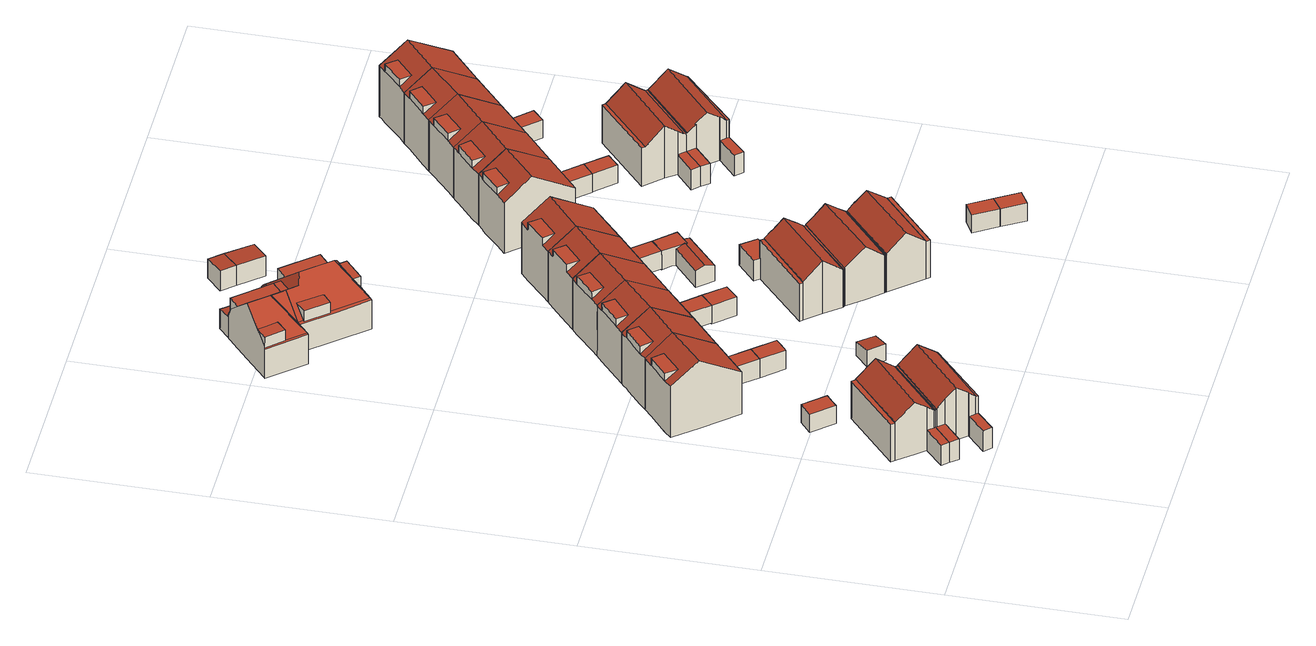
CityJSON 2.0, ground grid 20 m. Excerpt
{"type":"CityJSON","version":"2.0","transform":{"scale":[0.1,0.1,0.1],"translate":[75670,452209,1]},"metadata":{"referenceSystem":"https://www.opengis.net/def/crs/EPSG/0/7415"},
"CityObjects":{
"building1":{"type":"Building","attributes":{"Volume":283.79,"Dakoppervlakte":60.68,"Muuroppervlakte":169.81,"Vloeroppervlakte":49.16,"hoogte_Z_max_in_m_NAP":8.33,"GEB_DOEL":"woonfunctie","dateOfConstruction":"1981-01-01","measuredHeight":7.04},"geometry":[{"type":"Solid","lod":"2","boundaries":[[[[0,1,2,3,4,5,6,7,8,9,10,11]],[[12,13,14,15]],[[12,15,16,17,18]],[[19,20,21,22,23]],[[24,25,26,27]],[[28,29,30,31]],[[11,10,28,13,12]],[[16,15,14,31,7,6,5]],[[5,19,16]],[[0,11,12,18,27]],[[19,5,4,20]],[[21,3,2,22]],[[26,25,22,2,1]],[[0,27,26,1]],[[23,22,25,24]],[[19,23,24,17,16]],[[18,17,24,27]],[[9,29,28,10]],[[9,8,30,29]],[[7,31,30,8]],[[31,14,13,28]],[[20,4,3,21]]]],"semantics":{"surfaces":[{"type":"GroundSurface"},{"type":"RoofSurface"},{"type":"WallSurface"}],"values":[[0,1,1,1,1,1,2,2,2,2,2,2,2,2,2,2,2,2,2,2,2,2]]}}]},
"building2":{"type":"Building","attributes":{"Volume":289.94,"Dakoppervlakte":63.75,"Muuroppervlakte":185.75,"Vloeroppervlakte":52.31,"hoogte_Z_max_in_m_NAP":8.33,"GEB_DOEL":"woonfunctie","dateOfConstruction":"1981-01-01","measuredHeight":7.03},"geometry":[{"type":"Solid","lod":"2","boundaries":[[[[32,33,34,35,36,3,2,1,37,38,39,40,41,42,43]],[[44,45,46,47,48,49]],[[50,51,52,45,44]],[[53,54,55,56,57]],[[58,59,60,61]],[[62,63,64,22,21]],[[65,66,26,25]],[[45,34,33,46]],[[33,32,56,47,46]],[[50,44,49,58,39,38,37,66]],[[35,52,63]],[[34,45,52,35]],[[56,32,43,57]],[[43,42,53,57]],[[54,53,42,41]],[[58,61,40,39]],[[60,59,55,54]],[[48,47,56,55,59]],[[48,59,58,49]],[[22,2,3,21]],[[3,36,62,21]],[[63,62,36,35]],[[66,37,1,26]],[[2,22,25,26,1]],[[25,22,64,65]],[[50,66,65,51]],[[51,65,64,63,52]],[[61,60,54,41,40]]]],"semantics":{"surfaces":[{"type":"GroundSurface"},{"type":"RoofSurface"},{"type":"WallSurface"}],"values":[[0,1,1,1,1,1,1,2,2,2,2,2,2,2,2,2,2,2,2,2,2,2,2,2,2,2,2,2]]}}]},
"building3":{"type":"Building","attributes":{"Volume":15.28,"Dakoppervlakte":6.27,"Muuroppervlakte":25.1,"Vloeroppervlakte":6.27,"hoogte_Z_max_in_m_NAP":3.73,"GEB_DOEL":"onbekend","dateOfConstruction":"1981-01-01","measuredHeight":2.44},"geometry":[{"type":"Solid","lod":"2","boundaries":[[[[67,68,69,70,71]],[[72,73,74,75,76]],[[71,70,72,76]],[[72,70,69,68,74,73]],[[67,75,74,68]],[[67,71,76,75]]]],"semantics":{"surfaces":[{"type":"GroundSurface"},{"type":"RoofSurface"},{"type":"WallSurface"}],"values":[[0,1,2,2,2,2]]}}]},
"building4":{"type":"Building","attributes":{"Volume":373.21,"Dakoppervlakte":57.78,"Muuroppervlakte":205.6,"Vloeroppervlakte":49.18,"hoogte_Z_max_in_m_NAP":10.22,"GEB_DOEL":"woonfunctie","dateOfConstruction":"1981-01-01","measuredHeight":9.02},"geometry":[{"type":"Solid","lod":"2","boundaries":[[[[77,78,79,80,81,82,83,84]],[[85,86,87,88]],[[88,87,89,90,91,92,93,94]],[[91,95,96,92]],[[90,79,78,77,95,91]],[[96,95,77,84]],[[96,84,83,92]],[[79,90,89,94,93,82,81,80]],[[89,87,86]],[[88,94,85]],[[89,86,85,94]],[[83,82,93,92]]]],"semantics":{"surfaces":[{"type":"GroundSurface"},{"type":"RoofSurface"},{"type":"WallSurface"}],"values":[[0,1,1,1,2,2,2,2,2,2,2,2]]}}]},
"building5":{"type":"Building","attributes":{"Volume":333.68,"Dakoppervlakte":51.8,"Muuroppervlakte":197.35,"Vloeroppervlakte":44.17,"hoogte_Z_max_in_m_NAP":10.22,"GEB_DOEL":"woonfunctie","dateOfConstruction":"1981-01-01","measuredHeight":8.98},"geometry":[{"type":"Solid","lod":"2","boundaries":[[[[97,98,99,100,101,102,103,84,83,82]],[[104,105,106,107,108]],[[109,110,111,106,105,112,93,92,113]],[[92,96,114,113]],[[111,110,109,101,100,99,98,97,82,93,112,115]],[[114,96,84,103]],[[92,93,82,83,84,96]],[[102,101,109,113,114,103]],[[104,112,105]],[[107,106,111]],[[112,104,108,107,111,115]]]],"semantics":{"surfaces":[{"type":"GroundSurface"},{"type":"RoofSurface"},{"type":"WallSurface"}],"values":[[0,1,1,1,2,2,2,2,2,2,2]]}}]},
"building6":{"type":"Building","attributes":{"Volume":15.48,"Dakoppervlakte":6.18,"Muuroppervlakte":25.56,"Vloeroppervlakte":6.18,"hoogte_Z_max_in_m_NAP":3.73,"GEB_DOEL":"onbekend","dateOfConstruction":"1981-01-01","measuredHeight":2.51},"geometry":[{"type":"Solid","lod":"2","boundaries":[[[[116,117,118,119,120]],[[121,122,123,124,125]],[[120,123,122,116]],[[117,121,125,118]],[[117,116,122,121]],[[123,120,119,118,125,124]]]],"semantics":{"surfaces":[{"type":"GroundSurface"},{"type":"RoofSurface"},{"type":"WallSurface"}],"values":[[0,1,2,2,2,2]]}}]},
"building7":{"type":"Building","attributes":{"Volume":15.48,"Dakoppervlakte":6.18,"Muuroppervlakte":25.56,"Vloeroppervlakte":6.18,"hoogte_Z_max_in_m_NAP":3.73,"GEB_DOEL":"onbekend","dateOfConstruction":"1981-01-01","measuredHeight":2.51},"geometry":[{"type":"Solid","lod":"2","boundaries":[[[[126,117,116,127,128]],[[129,122,121,130,131]],[[117,126,130,121]],[[122,129,127,116]],[[116,117,121,122]],[[130,126,128,127,129,131]]]],"semantics":{"surfaces":[{"type":"GroundSurface"},{"type":"RoofSurface"},{"type":"WallSurface"}],"values":[[0,1,2,2,2,2]]}}]},
"building8":{"type":"Building","attributes":{"Volume":10.46,"Dakoppervlakte":5.34,"Muuroppervlakte":18.23,"Vloeroppervlakte":5.27,"hoogte_Z_max_in_m_NAP":3.47,"GEB_DOEL":"onbekend","dateOfConstruction":"1981-01-01","measuredHeight":2.16},"geometry":[{"type":"Solid","lod":"2","boundaries":[[[[132,133,134,135,136]],[[137,138,139,140,141]],[[139,138,137,136,135,134]],[[134,133,140,139]],[[132,141,140,133]],[[141,132,136,137]]]],"semantics":{"surfaces":[{"type":"GroundSurface"},{"type":"RoofSurface"},{"type":"WallSurface"}],"values":[[0,1,2,2,2,2]]}}]},
"building9":{"type":"Building","attributes":{"Volume":358.94,"Dakoppervlakte":55.72,"Muuroppervlakte":202.37,"Vloeroppervlakte":47.46,"hoogte_Z_max_in_m_NAP":10.22,"GEB_DOEL":"woonfunctie","dateOfConstruction":"1981-01-01","measuredHeight":8.99},"geometry":[{"type":"Solid","lod":"2","boundaries":[[[[101,142,143,144,145,146,147,103,102]],[[148,149,150,151]],[[152,153,154,150,149,155,109,113,156]],[[157,156,113,114]],[[154,153,152,145,144,143,142,101,109,155,158]],[[103,147,157,114]],[[114,113,109,101,102,103]],[[146,145,152,156,157,147]],[[148,155,149]],[[151,150,154]],[[158,155,148,151,154]]]],"semantics":{"surfaces":[{"type":"GroundSurface"},{"type":"RoofSurface"},{"type":"WallSurface"}],"values":[[0,1,1,1,2,2,2,2,2,2,2]]}}]},
"building10":{"type":"Building","attributes":{"Volume":348.96,"Dakoppervlakte":54.2,"Muuroppervlakte":200.31,"Vloeroppervlakte":46.17,"hoogte_Z_max_in_m_NAP":10.22,"GEB_DOEL":"woonfunctie","dateOfConstruction":"1981-01-01","measuredHeight":8.98},"geometry":[{"type":"Solid","lod":"2","boundaries":[[[[159,160,161,162,163,147,146,145,164]],[[165,166,167,168,169]],[[152,156,170,171,172,167,166,173]],[[156,157,174,170]],[[171,161,160,159,164,145,152,173,172]],[[152,145,146,147,157,156]],[[174,157,147,163]],[[174,163,162,170]],[[173,165,169,168,172]],[[165,173,166]],[[168,167,172]],[[162,161,171,170]]]],"semantics":{"surfaces":[{"type":"GroundSurface"},{"type":"RoofSurface"},{"type":"WallSurface"}],"values":[[0,1,1,1,2,2,2,2,2,2,2,2]]}}]},
"building11":{"type":"Building","attributes":{"Volume":271.45,"Dakoppervlakte":69.08,"Muuroppervlakte":151.63,"Vloeroppervlakte":51.99,"hoogte_Z_max_in_m_NAP":8.69,"GEB_DOEL":"woonfunctie","dateOfConstruction":"1925-01-01","measuredHeight":7.5},"geometry":[{"type":"Solid","lod":"2","boundaries":[[[[175,176,177,178,179,180,181,182,183,184,185,186,187,188,189,190,191,192,193,194,195,196]],[[197,198,199,200]],[[201,202,203,204]],[[205,206,207,208]],[[209,210,211,212,213]],[[214,215,216,213,212,211,217]],[[217,199,198,218,219,214]],[[220,215,214,219]],[[219,221,222,223,220]],[[224,221,219,218,225,226]],[[227,228,229,230,231,232]],[[233,234,235,236]],[[237,238,232,231,236,235]],[[235,234,239]],[[239,240,237,235]],[[220,216,215]],[[175,196,240,239]],[[195,194,238,237,240,196]],[[191,190,229,228,204]],[[229,190,189,188,187,186,185,184,224,226,241,199,217,211,242,230]],[[224,184,183,221]],[[200,199,241,226]],[[200,226,225,197]],[[198,197,225,218]],[[193,192,203,202]],[[191,204,203,192]],[[206,205,238,194,193,202]],[[202,201,227,207,206]],[[238,205,208,232]],[[208,207,227,232]],[[209,213,243,233]],[[221,183,182,181,180,179,178,177,176,175,239,234,233,243,213,216,220,223,222]],[[209,233,236,231,230,210]],[[230,242,211,210]],[[201,204,228,227]]]],"semantics":{"surfaces":[{"type":"GroundSurface"},{"type":"RoofSurface"},{"type":"WallSurface"}],"values":[[0,1,1,1,1,1,1,1,1,1,1,1,1,1,1,1,2,2,2,2,2,2,2,2,2,2,2,2,2,2,2,2,2,2,2]]}}]},
"building12":{"type":"Building","attributes":{"Volume":15.29,"Dakoppervlakte":6.25,"Muuroppervlakte":25.05,"Vloeroppervlakte":6.25,"hoogte_Z_max_in_m_NAP":3.73,"GEB_DOEL":"onbekend","dateOfConstruction":"1981-01-01","measuredHeight":2.45},"geometry":[{"type":"Solid","lod":"2","boundaries":[[[[244,245,246,247]],[[248,249,250,251]],[[249,248,244,247]],[[246,250,249,247]],[[245,251,250,246]],[[251,245,244,248]]]],"semantics":{"surfaces":[{"type":"GroundSurface"},{"type":"RoofSurface"},{"type":"WallSurface"}],"values":[[0,1,2,2,2,2]]}}]},
"building13":{"type":"Building","attributes":{"Volume":15.65,"Dakoppervlakte":6.25,"Muuroppervlakte":25.63,"Vloeroppervlakte":6.25,"hoogte_Z_max_in_m_NAP":3.73,"GEB_DOEL":"onbekend","dateOfConstruction":"1981-01-01","measuredHeight":2.5},"geometry":[{"type":"Solid","lod":"2","boundaries":[[[[252,253,254,255]],[[256,257,249,248]],[[248,252,255,256]],[[255,254,257,256]],[[253,249,257,254]],[[252,248,249,253]]]],"semantics":{"surfaces":[{"type":"GroundSurface"},{"type":"RoofSurface"},{"type":"WallSurface"}],"values":[[0,1,2,2,2,2]]}}]},
"building14":{"type":"Building","attributes":{"Volume":396.23,"Dakoppervlakte":93.59,"Muuroppervlakte":163.49,"Vloeroppervlakte":69.21,"hoogte_Z_max_in_m_NAP":8.69,"GEB_DOEL":"woonfunctie","dateOfConstruction":"1925-01-01","measuredHeight":7.52},"geometry":[{"type":"Solid","lod":"2","boundaries":[[[[180,179,178,177,176,175,196,258,259,260,261,181,182,181]],[[262,263,209,213]],[[264,265,266,267,268,269,270,271]],[[272,240,239,273,274,275,276,267,266]],[[277,278,268,267,279,264,271]],[[280,264,279,281,282,216,220,283,284,285]],[[282,281,234,233,263,262]],[[282,262,213,216]],[[283,220,223,286,287,265,264,280,288,289]],[[281,279,267,276,290,291,273,239,234]],[[223,222,286]],[[277,292,293,278]],[[285,284,294,295]],[[291,290,296,297]],[[181,286,222,182]],[[233,243,213,209]],[[178,179,180,220,216,213,243,233,234,239,175,176,177]],[[209,263,233]],[[175,239,240,196]],[[266,259,258,272]],[[260,259,266,265]],[[223,181,182,222]],[[286,181,261,260,265,287]],[[223,220,180,181]],[[240,272,258,196]],[[292,277,271,270]],[[268,278,293,269]],[[293,292,270,269]],[[295,294,289,288]],[[285,295,288,280]],[[289,294,284,283]],[[274,273,291,297]],[[296,290,276,275]],[[274,297,296,275]]]],"semantics":{"surfaces":[{"type":"GroundSurface"},{"type":"RoofSurface"},{"type":"WallSurface"}],"values":[[0,1,1,1,1,1,1,1,1,1,1,1,1,1,2,2,2,2,2,2,2,2,2,2,2,2,2,2,2,2,2,2,2,2]]}}]},
"building15":{"type":"Building","attributes":{"Volume":351.82,"Dakoppervlakte":54.55,"Muuroppervlakte":201.11,"Vloeroppervlakte":46.47,"hoogte_Z_max_in_m_NAP":10.22,"GEB_DOEL":"woonfunctie","dateOfConstruction":"1981-01-01","measuredHeight":9},"geometry":[{"type":"Solid","lod":"2","boundaries":[[[[298,299,300,301,163,162,161,302]],[[303,304,305,306]],[[171,170,307,308,309,305,304,310]],[[170,174,311,307]],[[171,161,162,163,174,170]],[[311,174,163,301]],[[311,301,300,307]],[[303,310,304]],[[306,305,309]],[[300,299,308,307]],[[308,299,298,302,161,171,310,303,306,309]]]],"semantics":{"surfaces":[{"type":"GroundSurface"},{"type":"RoofSurface"},{"type":"WallSurface"}],"values":[[0,1,1,1,2,2,2,2,2,2,2]]}}]},
"building16":{"type":"Building","attributes":{"Volume":297.98,"Dakoppervlakte":66.94,"Muuroppervlakte":189.51,"Vloeroppervlakte":55.6,"hoogte_Z_max_in_m_NAP":8.3,"GEB_DOEL":"woonfunctie","dateOfConstruction":"1981-01-01","measuredHeight":6.99},"geometry":[{"type":"Solid","lod":"2","boundaries":[[[[312,313,314,315,316,317,318,319,320,321,322,323,324,325,326,327,328]],[[329,330,331,332,333,334]],[[334,333,335,336,337,338]],[[339,340,341,342]],[[343,344,345]],[[346,347,348,349,350,351,352]],[[353,354,355,356]],[[320,319,343,329,334]],[[314,313,332,331,342]],[[335,333,332,313,312,328]],[[328,327,352,336,335]],[[321,320,334,338,354]],[[340,339,317,316]],[[341,340,316,315]],[[314,342,341,315]],[[318,317,339,345,344]],[[329,343,345,330]],[[330,345,339,342,331]],[[352,327,326,346]],[[346,326,325,347]],[[347,325,324,348]],[[324,323,349,348]],[[353,322,321,354]],[[351,350,356,355]],[[350,349,323,322,353,356]],[[352,351,355,337,336]],[[337,355,354,338]],[[318,344,343,319]]]],"semantics":{"surfaces":[{"type":"GroundSurface"},{"type":"RoofSurface"},{"type":"WallSurface"}],"values":[[0,1,1,1,1,1,1,2,2,2,2,2,2,2,2,2,2,2,2,2,2,2,2,2,2,2,2,2]]}}]},
"building17":{"type":"Building","attributes":{"Volume":289.61,"Dakoppervlakte":63.79,"Muuroppervlakte":184.41,"Vloeroppervlakte":52.6,"hoogte_Z_max_in_m_NAP":8.3,"GEB_DOEL":"woonfunctie","dateOfConstruction":"1981-01-01","measuredHeight":7},"geometry":[{"type":"Solid","lod":"2","boundaries":[[[[357,358,359,360,361,362,363,364,318,317,316,365,366,367]],[[368,369,370,371,372]],[[373,374,375,369,368]],[[376,377,378,379,380]],[[381,382,383,384]],[[340,339,385,386,387]],[[388,389,345,344]],[[367,366,370,369]],[[366,386,370]],[[373,368,372,388,364,363,362,381]],[[357,375,379]],[[367,369,375,357]],[[378,358,357,379]],[[377,376,360,359]],[[359,358,378,377]],[[361,360,376,383,382]],[[380,384,383,376]],[[373,381,384,374]],[[374,384,380,379,375]],[[386,366,365,387]],[[387,365,316,340]],[[317,339,340,316]],[[345,339,317,318,344]],[[388,344,318,364]],[[389,385,339,345]],[[371,370,386,385,389]],[[372,371,389,388]],[[362,361,382,381]]]],"semantics":{"surfaces":[{"type":"GroundSurface"},{"type":"RoofSurface"},{"type":"WallSurface"}],"values":[[0,1,1,1,1,1,1,2,2,2,2,2,2,2,2,2,2,2,2,2,2,2,2,2,2,2,2,2]]}}]},
"building18":{"type":"Building","attributes":{"Volume":286.02,"Dakoppervlakte":61.02,"Muuroppervlakte":170.21,"Vloeroppervlakte":49.72,"hoogte_Z_max_in_m_NAP":8.3,"GEB_DOEL":"woonfunctie","dateOfConstruction":"1981-01-01","measuredHeight":7.03},"geometry":[{"type":"Solid","lod":"2","boundaries":[[[[361,360,359,390,391,392,393,394,395,396,397,398,399]],[[400,401,402,403]],[[400,403,404,405,406,407]],[[377,376,408,409,410]],[[382,411,412,383]],[[413,414,415,416]],[[393,392,404,403]],[[392,391,409,405,404]],[[401,400,407,411,399,398,397,416]],[[394,393,403,402,415]],[[391,390,410,409]],[[376,377,359,360]],[[382,383,376,360,361]],[[411,382,361,399]],[[376,383,412,408]],[[409,408,412,406,405]],[[411,407,406,412]],[[397,396,413,416]],[[395,414,413,396]],[[415,414,395,394]],[[401,416,415,402]],[[410,390,359,377]]]],"semantics":{"surfaces":[{"type":"GroundSurface"},{"type":"RoofSurface"},{"type":"WallSurface"}],"values":[[0,1,1,1,1,1,2,2,2,2,2,2,2,2,2,2,2,2,2,2,2,2]]}}]},
"building19":{"type":"Building","attributes":{"Volume":383.2,"Dakoppervlakte":59.22,"Muuroppervlakte":207.79,"Vloeroppervlakte":50.38,"hoogte_Z_max_in_m_NAP":10.22,"GEB_DOEL":"woonfunctie","dateOfConstruction":"1981-01-01","measuredHeight":9.04},"geometry":[{"type":"Solid","lod":"2","boundaries":[[[[299,417,418,419,420,421,422,301,300]],[[423,424,425,426]],[[425,424,427,308,307,428,429,430]],[[431,428,307,311]],[[431,311,301,422]],[[307,308,299,300,301,311]],[[421,420,429,428,431,422]],[[427,424,423]],[[425,430,426]],[[429,420,419,418,417,299,308,427,423,426,430]]]],"semantics":{"surfaces":[{"type":"GroundSurface"},{"type":"RoofSurface"},{"type":"WallSurface"}],"values":[[0,1,1,1,2,2,2,2,2,2]]}}]},
"building20":{"type":"Building","attributes":{"Volume":40.86,"Dakoppervlakte":17.63,"Muuroppervlakte":48.55,"Vloeroppervlakte":17.24,"hoogte_Z_max_in_m_NAP":3.73,"GEB_DOEL":"onbekend","dateOfConstruction":"1981-01-01","measuredHeight":2.5},"geometry":[{"type":"Solid","lod":"2","boundaries":[[[[432,433,434,435,436,437,438,439,440,441,442,443]],[[444,445,446,447]],[[446,445,448,449,450,451,452]],[[453,454,455,456]],[[444,433,432,443,448,445]],[[450,449,448,443,442,441]],[[450,441,440,451]],[[438,437,455,454]],[[436,456,455,437]],[[456,436,435,434,447,446,452,453]],[[454,453,452,451,440,439,438]],[[444,447,434,433]]]],"semantics":{"surfaces":[{"type":"GroundSurface"},{"type":"RoofSurface"},{"type":"WallSurface"}],"values":[[0,1,1,1,2,2,2,2,2,2,2,2]]}}]},
"building21":{"type":"Building","attributes":{"Volume":15.36,"Dakoppervlakte":6.24,"Muuroppervlakte":25.12,"Vloeroppervlakte":6.24,"hoogte_Z_max_in_m_NAP":3.73,"GEB_DOEL":"onbekend","dateOfConstruction":"1981-01-01","measuredHeight":2.46},"geometry":[{"type":"Solid","lod":"2","boundaries":[[[[457,458,459,460,461]],[[462,463,456,455,464]],[[457,461,455,456]],[[461,460,464,455]],[[464,460,459,458,463,462]],[[458,457,456,463]]]],"semantics":{"surfaces":[{"type":"GroundSurface"},{"type":"RoofSurface"},{"type":"WallSurface"}],"values":[[0,1,2,2,2,2]]}}]},
"building22":{"type":"Building","attributes":{"Volume":13.62,"Dakoppervlakte":5.2,"Muuroppervlakte":24.26,"Vloeroppervlakte":5.18,"hoogte_Z_max_in_m_NAP":3.95,"GEB_DOEL":"onbekend","dateOfConstruction":"1925-01-01","measuredHeight":2.75},"geometry":[{"type":"Solid","lod":"2","boundaries":[[[[465,466,467,468]],[[469,470,471,472]],[[466,472,471,467]],[[466,465,469,472]],[[468,470,469,465]],[[470,468,467,471]]]],"semantics":{"surfaces":[{"type":"GroundSurface"},{"type":"RoofSurface"},{"type":"WallSurface"}],"values":[[0,1,2,2,2,2]]}}]},
"building23":{"type":"Building","attributes":{"Volume":25.6,"Dakoppervlakte":9.79,"Muuroppervlakte":33.19,"Vloeroppervlakte":9.74,"hoogte_Z_max_in_m_NAP":3.95,"GEB_DOEL":"onbekend","dateOfConstruction":"1925-01-01","measuredHeight":2.75},"geometry":[{"type":"Solid","lod":"2","boundaries":[[[[473,467,466,474]],[[475,476,472,471]],[[466,467,471,472]],[[471,467,473,475]],[[474,476,475,473]],[[474,466,472,476]]]],"semantics":{"surfaces":[{"type":"GroundSurface"},{"type":"RoofSurface"},{"type":"WallSurface"}],"values":[[0,1,2,2,2,2]]}}]},
"building24":{"type":"Building","attributes":{"Volume":14.9,"Dakoppervlakte":6.14,"Muuroppervlakte":24.69,"Vloeroppervlakte":6.14,"hoogte_Z_max_in_m_NAP":3.93,"GEB_DOEL":"onbekend","dateOfConstruction":"1981-01-01","measuredHeight":2.43},"geometry":[{"type":"Solid","lod":"2","boundaries":[[[[477,478,479,480]],[[481,482,483,484]],[[477,480,482,481]],[[479,483,482,480]],[[478,484,483,479]],[[478,477,481,484]]]],"semantics":{"surfaces":[{"type":"GroundSurface"},{"type":"RoofSurface"},{"type":"WallSurface"}],"values":[[0,1,2,2,2,2]]}}]},
"building25":{"type":"Building","attributes":{"Volume":14.94,"Dakoppervlakte":6.14,"Muuroppervlakte":24.75,"Vloeroppervlakte":6.14,"hoogte_Z_max_in_m_NAP":3.93,"GEB_DOEL":"onbekend","dateOfConstruction":"1981-01-01","measuredHeight":2.43},"geometry":[{"type":"Solid","lod":"2","boundaries":[[[[477,480,485,486]],[[481,487,488,482]],[[481,477,486,487]],[[486,485,488,487]],[[480,482,488,485]],[[477,481,482,480]]]],"semantics":{"surfaces":[{"type":"GroundSurface"},{"type":"RoofSurface"},{"type":"WallSurface"}],"values":[[0,1,2,2,2,2]]}}]},
"building26":{"type":"Building","attributes":{"Volume":374.03,"Dakoppervlakte":57.6,"Muuroppervlakte":206.52,"Vloeroppervlakte":49.02,"hoogte_Z_max_in_m_NAP":10.22,"GEB_DOEL":"woonfunctie","dateOfConstruction":"1981-01-01","measuredHeight":9.06},"geometry":[{"type":"Solid","lod":"2","boundaries":[[[[489,490,491,492,493,494,495,496,497,498]],[[499,500,501,502,503]],[[502,504,505,506,507,508,509,510,503]],[[506,511,512,507]],[[507,512,490,489,498,508]],[[512,511,491,490]],[[511,506,505,493,492,491]],[[504,513,510,509,508,498,497,496,495,494,493,505]],[[504,502,501]],[[503,510,499]],[[501,500,499,510,513,504]]]],"semantics":{"surfaces":[{"type":"GroundSurface"},{"type":"RoofSurface"},{"type":"WallSurface"}],"values":[[0,1,1,1,2,2,2,2,2,2,2]]}}]},
"building27":{"type":"Building","attributes":{"Volume":352.65,"Dakoppervlakte":54.75,"Muuroppervlakte":201.34,"Vloeroppervlakte":46.64,"hoogte_Z_max_in_m_NAP":10.22,"GEB_DOEL":"woonfunctie","dateOfConstruction":"1981-01-01","measuredHeight":9},"geometry":[{"type":"Solid","lod":"2","boundaries":[[[[514,515,516,490,489,498,517,518,519]],[[520,521,522,523]],[[508,507,524,525,526,527,521,520,528]],[[507,512,529,524]],[[526,525,514,519,518,517,498,508,528,527]],[[508,498,489,490,512,507]],[[490,516,529,512]],[[529,516,515,524]],[[528,523,522,527]],[[528,520,523]],[[521,527,522]],[[515,514,525,524]]]],"semantics":{"surfaces":[{"type":"GroundSurface"},{"type":"RoofSurface"},{"type":"WallSurface"}],"values":[[0,1,1,1,2,2,2,2,2,2,2,2]]}}]},
"building28":{"type":"Building","attributes":{"Volume":14.86,"Dakoppervlakte":5.94,"Muuroppervlakte":25.1,"Vloeroppervlakte":5.94,"hoogte_Z_max_in_m_NAP":3.73,"GEB_DOEL":"onbekend","dateOfConstruction":"1981-01-01","measuredHeight":2.5},"geometry":[{"type":"Solid","lod":"2","boundaries":[[[[530,531,532,533]],[[534,535,536,537]],[[530,533,534,537]],[[534,533,532,535]],[[531,536,535,532]],[[536,531,530,537]]]],"semantics":{"surfaces":[{"type":"GroundSurface"},{"type":"RoofSurface"},{"type":"WallSurface"}],"values":[[0,1,2,2,2,2]]}}]},
"building29":{"type":"Building","attributes":{"Volume":14.51,"Dakoppervlakte":5.94,"Muuroppervlakte":24.5,"Vloeroppervlakte":5.94,"hoogte_Z_max_in_m_NAP":3.73,"GEB_DOEL":"onbekend","dateOfConstruction":"1981-01-01","measuredHeight":2.44},"geometry":[{"type":"Solid","lod":"2","boundaries":[[[[538,539,540,541,542]],[[543,544,545,534,537]],[[537,539,538,543]],[[543,538,542,541,545,544]],[[540,534,545,541]],[[540,539,537,534]]]],"semantics":{"surfaces":[{"type":"GroundSurface"},{"type":"RoofSurface"},{"type":"WallSurface"}],"values":[[0,1,2,2,2,2]]}}]},
"building30":{"type":"Building","attributes":{"Volume":359.25,"Dakoppervlakte":55.83,"Muuroppervlakte":202.73,"Vloeroppervlakte":47.52,"hoogte_Z_max_in_m_NAP":10.22,"GEB_DOEL":"woonfunctie","dateOfConstruction":"1981-01-01","measuredHeight":9},"geometry":[{"type":"Solid","lod":"2","boundaries":[[[[546,547,548,549,550,516,515,514]],[[551,552,553,554]],[[525,524,555,556,557,552,551,558]],[[555,524,529,559]],[[516,550,559,529]],[[555,559,550,549,548,556]],[[515,524,525,514]],[[558,554,553,557]],[[556,548,547,546,514,525,558,557]],[[554,558,551]],[[553,552,557]],[[515,516,529,524]]]],"semantics":{"surfaces":[{"type":"GroundSurface"},{"type":"RoofSurface"},{"type":"WallSurface"}],"values":[[0,1,1,1,2,2,2,2,2,2,2,2]]}}]},
"building31":{"type":"Building","attributes":{"Volume":288.57,"Dakoppervlakte":61.91,"Muuroppervlakte":170.13,"Vloeroppervlakte":50.26,"hoogte_Z_max_in_m_NAP":8.31,"GEB_DOEL":"woonfunctie","dateOfConstruction":"1981-01-01","measuredHeight":7.03},"geometry":[{"type":"Solid","lod":"2","boundaries":[[[[560,561,562,563,564,565,566,567,568,569,570,571]],[[572,573,574,575,576]],[[573,572,577,578]],[[575,579,580,576]],[[581,578,577,582]],[[583,584,585,586]],[[573,561,560,574]],[[560,584,574]],[[567,566,565,564,582,577,572,576,580,568]],[[563,581,582,564]],[[573,578,581,563,562,561]],[[584,560,571,585]],[[571,570,586,585]],[[569,583,586,570]],[[583,579,575,574,584]],[[569,568,580,579,583]]]],"semantics":{"surfaces":[{"type":"GroundSurface"},{"type":"RoofSurface"},{"type":"WallSurface"}],"values":[[0,1,1,1,1,1,2,2,2,2,2,2,2,2,2,2]]}}]},
"building32":{"type":"Building","attributes":{"Volume":281.95,"Dakoppervlakte":62.41,"Muuroppervlakte":183.22,"Vloeroppervlakte":50.79,"hoogte_Z_max_in_m_NAP":8.31,"GEB_DOEL":"woonfunctie","dateOfConstruction":"1981-01-01","measuredHeight":7.02},"geometry":[{"type":"Solid","lod":"2","boundaries":[[[[569,568,587,588,589,590,591,592,593,594,595,596,597,598,599,570]],[[600,601,602,603,604,605]],[[606,607,608,609,602,601]],[[605,610,611,600]],[[579,607,606,580]],[[586,612,613,614,583]],[[615,616,617,618,619]],[[611,610,616,591,590]],[[589,588,587,568,580,606,601,600,611,590]],[[568,569,583,579,580]],[[598,597,609,608,613]],[[603,602,609,597,596,595]],[[569,570,586,583]],[[570,599,612,586]],[[598,613,612,599]],[[608,607,579,583,614,613]],[[593,619,618,594]],[[619,593,592,615]],[[591,616,615,592]],[[605,617,616,610]],[[618,617,605,604]],[[595,594,618,604,603]]]],"semantics":{"surfaces":[{"type":"GroundSurface"},{"type":"RoofSurface"},{"type":"WallSurface"}],"values":[[0,1,1,1,1,1,1,2,2,2,2,2,2,2,2,2,2,2,2,2,2,2]]}}]},
"building33":{"type":"Building","attributes":{"Volume":357.3,"Dakoppervlakte":55.74,"Muuroppervlakte":202.05,"Vloeroppervlakte":47.47,"hoogte_Z_max_in_m_NAP":10.22,"GEB_DOEL":"woonfunctie","dateOfConstruction":"1981-01-01","measuredHeight":8.98},"geometry":[{"type":"Solid","lod":"2","boundaries":[[[[620,621,622,623,550,549,548,624]],[[625,626,627,628]],[[556,555,629,630,631,626,625,632]],[[629,555,559,633]],[[630,621,620,624,548,556,632,631]],[[556,548,549,550,559,555]],[[550,623,633,559]],[[633,623,622,629]],[[632,628,627,631]],[[628,632,625]],[[627,626,631]],[[622,621,630,629]]]],"semantics":{"surfaces":[{"type":"GroundSurface"},{"type":"RoofSurface"},{"type":"WallSurface"}],"values":[[0,1,1,1,2,2,2,2,2,2,2,2]]}}]},
"building34":{"type":"Building","attributes":{"Volume":14.5,"Dakoppervlakte":5.94,"Muuroppervlakte":24.48,"Vloeroppervlakte":5.94,"hoogte_Z_max_in_m_NAP":3.73,"GEB_DOEL":"onbekend","dateOfConstruction":"1981-01-01","measuredHeight":2.44},"geometry":[{"type":"Solid","lod":"2","boundaries":[[[[634,635,636,637]],[[638,639,640,641]],[[634,637,639,638]],[[637,636,640,639]],[[635,641,640,636]],[[641,635,634,638]]]],"semantics":{"surfaces":[{"type":"GroundSurface"},{"type":"RoofSurface"},{"type":"WallSurface"}],"values":[[0,1,2,2,2,2]]}}]},
"building35":{"type":"Building","attributes":{"Volume":364.49,"Dakoppervlakte":56.66,"Muuroppervlakte":204.27,"Vloeroppervlakte":48.24,"hoogte_Z_max_in_m_NAP":10.22,"GEB_DOEL":"woonfunctie","dateOfConstruction":"1981-01-01","measuredHeight":9.02},"geometry":[{"type":"Solid","lod":"2","boundaries":[[[[621,642,643,644,645,646,647,623,622]],[[648,649,650,651]],[[652,653,654,650,649,655,630,629,656]],[[629,633,657,656]],[[654,653,652,645,644,643,642,621,630,655,658]],[[657,633,623,647]],[[633,629,630,621,622,623]],[[657,647,646,645,652,656]],[[655,649,648]],[[650,654,651]],[[655,648,651,654,658]]]],"semantics":{"surfaces":[{"type":"GroundSurface"},{"type":"RoofSurface"},{"type":"WallSurface"}],"values":[[0,1,1,1,2,2,2,2,2,2,2]]}}]}
},
"vertices":[
[114,124,3],[115,123,3],[50,65,3],[27,45,3],[20,52,3],[43,73,3],[33,84,3],[18,102,3],[15,106,3],[80,163,3],[84,159,3],[99,141,3],[99,141,73],[84,159,54],[18,102,54],[33,84,73],[43,73,61],[48,66,54],[114,124,54],[43,73,30],[20,52,30],[27,45,30],[50,65,30],[48,66,30],[48,66,53],[50,65,53],[115,123,53],[114,124,53],[84,159,53],[80,163,53],[15,106,53],[18,102,53],
[76,34,3],[77,35,3],[67,46,3],[58,56,3],[35,36,3],[117,121,3],[132,103,3],[148,85,3],[149,84,3],[84,26,3],[62,6,3],[54,14,3],[132,103,73],[67,46,73],[77,35,61],[76,34,61],[82,28,54],[148,85,54],[117,121,54],[51,64,54],[58,56,63],[62,6,30],[84,26,30],[82,28,30],[76,34,30],[54,14,30],[148,85,53],[82,28,53],[84,26,53],[149,84,53],[35,36,30],[58,56,30],[51,64,30],[51,64,53],[117,121,53],
[62,214,3],[83,190,3],[73,182,3],[68,177,3],[47,201,3],[68,177,27],[73,182,27],[83,190,27],[62,214,27],[47,201,27],
[64,279,2],[30,318,2],[8,344,2],[16,352,2],[40,372,2],[50,381,2],[73,356,2],[107,316,2],[40,372,80],[16,352,80],[26,340,80],[50,361,80],[16,352,70],[8,344,70],[30,318,92],[73,356,92],[50,381,70],[40,372,70],[64,279,58],[107,316,58],
[57,388,2],[77,405,2],[81,408,2],[85,412,2],[89,415,2],[111,389,2],[146,350,2],[57,388,80],[68,376,80],[91,397,80],[81,408,80],[77,405,80],[89,415,70],[85,412,70],[81,408,70],[57,388,70],[111,389,92],[146,350,58],[77,405,70],
[145,287,2],[130,274,2],[110,297,2],[118,304,2],[125,310,2],[130,274,27],[145,287,27],[125,310,27],[118,304,27],[110,297,27],
[151,250,2],[166,263,2],[159,257,2],[166,263,27],[151,250,27],[159,257,27],
[204,164,3],[187,149,3],[172,166,3],[188,181,3],[189,182,3],[189,182,21],[188,181,21],[172,166,25],[187,149,25],[204,164,21],
[98,423,2],[122,444,2],[126,448,2],[130,451,2],[152,425,2],[187,386,2],[98,423,80],[108,412,80],[132,432,80],[122,444,80],[130,451,70],[126,448,70],[122,444,70],[98,423,70],[152,425,92],[187,386,58],[118,440,70],
[158,476,2],[162,480,2],[170,486,2],[192,461,2],[227,421,2],[139,459,2],[139,459,80],[149,448,80],[172,468,80],[162,480,80],[158,476,80],[192,461,92],[170,486,70],[162,480,70],[139,459,70],[227,421,58],
[124,812,2],[123,811,2],[109,799,2],[95,787,2],[88,781,2],[67,763,2],[67,762,2],[66,762,2],[51,748,2],[16,788,2],[17,788,2],[28,798,2],[45,813,2],[61,827,2],[74,838,2],[76,840,2],[78,841,2],[91,853,2],[116,824,2],[121,818,2],[123,815,2],[125,813,2],[33,769,57],[45,780,57],[28,798,57],[16,788,57],[103,812,30],[116,824,28],[91,853,28],[78,841,30],[121,818,32],[116,824,32],[103,812,32],[108,806,32],[109,799,58],[74,838,58],[61,827,58],[88,796,58],[95,787,58],[63,792,77],[76,794,68],[88,781,68],[45,813,77],[33,770,43],[51,749,43],[67,763,43],[51,748,41],[66,762,41],[67,762,41],[16,788,41],[33,769,43],[16,788,43],[103,812,31],[78,841,31],[76,840,36],[74,838,41],[108,800,41],[108,806,31],[109,799,45],[123,811,45],[123,813,43],[108,800,43],[123,815,40],[121,818,31],[124,812,43],[125,813,40],[17,788,43],[74,838,43],[107,797,45],
[211,344,3],[190,368,3],[205,381,3],[226,358,3],[211,344,27],[226,358,27],[205,381,27],[190,368,27],
[211,344,2],[226,358,2],[246,335,2],[231,321,2],[231,321,27],[246,335,27],
[184,747,2],[183,746,2],[125,695,2],[97,727,2],[102,780,58],[115,792,58],[125,697,43],[125,695,41],[183,746,41],[182,746,43],[165,731,43],[165,731,42],[142,711,42],[142,711,43],[184,747,38],[135,800,43],[135,800,42],[169,761,42],[169,761,43],[136,718,57],[159,738,57],[138,739,77],[93,734,43],[110,771,77],[98,769,68],[72,758,43],[83,768,56],[104,743,56],[67,762,40],[97,727,40],[92,733,42],[71,757,42],[156,750,58],[122,789,58],[142,711,57],[165,731,57],[71,757,56],[92,733,56],[169,761,58],[135,800,58],
[203,515,2],[211,522,2],[233,496,2],[267,456,2],[180,495,2],[180,495,80],[190,483,80],[213,503,80],[203,515,80],[233,496,92],[211,522,70],[203,515,70],[180,495,70],[267,456,58],
[318,289,3],[327,278,3],[328,279,3],[350,299,3],[356,292,3],[334,272,3],[269,213,3],[268,214,3],[253,232,3],[237,250,3],[234,253,3],[298,310,3],[293,316,3],[317,337,3],[331,320,3],[309,300,3],[308,300,3],[268,214,54],[334,272,54],[328,279,62],[327,278,62],[318,289,73],[253,232,73],[308,300,61],[309,300,61],[303,307,54],[237,250,54],[334,272,30],[356,292,30],[350,299,30],[328,279,30],[268,214,53],[269,213,53],[334,272,53],[331,320,30],[317,337,30],[293,316,30],[298,310,30],[300,311,30],[303,307,30],[309,300,30],[234,253,53],[237,250,53],[303,307,53],[300,311,53],
[361,241,3],[384,261,3],[392,252,3],[369,232,3],[303,175,3],[302,176,3],[287,193,3],[271,212,3],[365,282,3],[342,262,3],[352,251,3],[287,193,73],[352,251,73],[342,262,61],[336,269,54],[271,212,54],[302,176,54],[368,233,54],[361,241,62],[369,232,30],[392,252,30],[384,261,30],[361,241,30],[368,233,30],[302,176,53],[303,175,53],[369,232,53],[368,233,53],[336,269,30],[342,262,30],[365,282,30],[271,212,53],[336,269,53],
[399,244,3],[376,224,3],[375,224,3],[384,213,3],[400,195,3],[404,191,3],[339,134,3],[335,138,3],[320,156,3],[304,174,3],[320,156,73],[335,138,54],[400,195,54],[384,213,73],[375,224,62],[376,224,62],[369,231,54],[304,174,54],[369,231,30],[376,224,30],[399,244,30],[304,174,53],[369,231,53],[339,134,53],[404,191,53],[400,195,53],[335,138,53],
[220,530,2],[243,551,2],[248,555,2],[254,560,2],[277,534,2],[311,495,2],[220,530,80],[230,519,80],[253,539,80],[243,551,80],[220,530,70],[277,534,92],[254,560,70],[243,551,70],[311,495,58],
[277,366,2],[270,374,2],[303,403,2],[301,407,2],[292,416,2],[307,430,2],[328,407,2],[320,400,2],[319,399,2],[325,393,2],[293,364,2],[285,357,2],[270,374,24],[277,366,27],[311,395,27],[303,403,24],[285,357,23],[293,364,23],[325,393,24],[319,399,26],[312,393,26],[312,393,27],[328,407,27],[307,430,27],[292,416,27],
[292,416,3],[272,439,3],[277,444,3],[287,453,3],[307,430,3],[277,444,27],[272,439,27],[287,453,27],
[175,885,2],[188,870,2],[168,852,2],[155,867,2],[175,885,27],[155,867,29],[168,852,29],[188,870,27],
[191,825,2],[211,842,2],[191,825,29],[211,842,27],
[439,80,5],[422,107,5],[439,117,5],[455,91,5],[439,80,29],[455,91,29],[439,117,29],[422,107,29],
[472,64,5],[455,54,5],[455,54,29],[472,64,29],
[349,598,2],[384,558,2],[341,521,2],[307,561,2],[284,586,2],[296,596,2],[314,613,2],[319,617,2],[321,618,2],[327,623,2],[319,617,80],[314,613,80],[296,596,80],[306,585,80],[329,605,80],[296,596,70],[284,586,70],[307,561,92],[349,598,92],[327,623,70],[321,618,70],[319,617,70],[341,521,58],[384,558,58],[314,613,70],
[367,659,2],[390,633,2],[425,593,2],[336,632,2],[359,652,2],[364,656,2],[346,620,80],[370,641,80],[359,652,80],[336,632,80],[390,633,92],[367,659,70],[364,656,70],[359,652,70],[336,632,70],[425,593,57],
[408,517,2],[388,540,2],[402,553,2],[423,530,2],[423,530,27],[402,553,27],[388,540,27],[408,517,27],
[429,494,3],[408,517,3],[423,530,3],[443,507,3],[435,500,3],[429,494,27],[435,500,27],[443,507,27],
[377,667,2],[400,688,2],[408,695,2],[431,669,2],[466,629,2],[387,656,80],[410,676,80],[400,688,80],[377,667,80],[431,669,92],[408,695,70],[400,688,70],[377,667,70],[466,629,57],
[457,435,3],[448,447,3],[432,464,3],[429,468,3],[494,525,3],[497,522,3],[513,504,3],[528,486,3],[530,484,3],[464,427,3],[442,407,3],[434,415,3],[513,504,73],[448,447,73],[457,435,61],[463,429,54],[528,486,54],[497,522,54],[432,464,54],[464,427,54],[530,484,54],[429,468,54],[494,525,54],[464,427,30],[457,435,30],[434,415,30],[442,407,30],
[531,483,3],[546,465,3],[562,448,3],[562,447,3],[498,388,3],[476,367,3],[468,376,3],[491,396,3],[491,397,3],[481,408,3],[472,419,3],[472,418,3],[449,398,3],[562,448,54],[546,465,73],[481,408,73],[491,397,61],[491,396,61],[496,390,54],[531,483,54],[465,426,54],[472,418,62],[472,419,62],[498,388,54],[562,447,54],[449,398,30],[472,418,30],[465,426,30],[476,367,30],[498,388,30],[496,390,30],[491,396,30],[468,376,30],
[441,723,2],[449,731,2],[471,705,2],[506,664,2],[417,703,2],[427,691,80],[451,712,80],[441,723,80],[417,703,80],[471,705,92],[449,731,70],[441,723,70],[417,703,70],[506,664,57],
[489,589,3],[468,612,3],[482,624,3],[503,602,3],[489,589,27],[503,602,27],[482,624,27],[468,612,27],
[458,738,2],[481,759,2],[486,763,2],[490,767,2],[512,741,2],[548,700,2],[458,738,80],[468,727,80],[491,747,80],[481,759,80],[490,767,70],[486,763,70],[481,759,70],[458,738,70],[512,741,92],[548,700,57],[477,755,70]
]}
